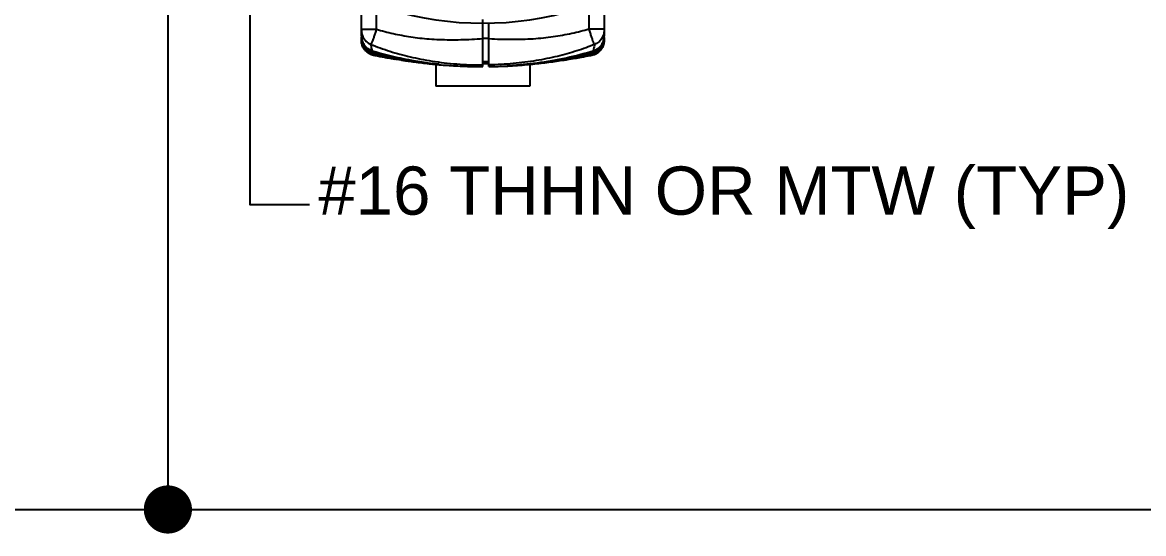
# Model space of a CAD drawing. Header units: inches. Extents: x -228 to 241, y -155 to 115.
# Drawn here: x -176.79 to -173.88, y -17.078 to -15.752 of the extents above; entities that cross this region are included whole.
import ezdxf

# ---------------------------------------------------------------- set-up
doc = ezdxf.new("R2010")
doc.units = ezdxf.units.IN
doc.header["$MEASUREMENT"] = 0
doc.set_wipeout_variables(frame=1)
for name, color, linetype in [('ELECTRICAL DEVICES', 30, 'Continuous'), ('PANEL WIRE', 5, 'Continuous'), ('TXT', 4, 'Continuous')]:
    doc.layers.add(name, color=color, linetype=linetype)
doc.styles.get("Standard").update_dxf_attribs({"font": 'arial.ttf'})

# ---------------------------------------------------------------- blocks, each defined once
blk = doc.blocks.new('A$C425F2B4E')
for p, q in [((0.3858, -2.3625), (0.3858, -2.4764)), ((0.6614, -2.3501), (0.6299, -2.3501)), ((0.6299, -2.3587), (0.6614, -2.3587)), ((0.874, -2.3624), (0.874, -2.4764)), ((0.874, -2.4764), (0.3858, -2.4764))]:
    blk.add_line(p, q)
blk.add_lwpolyline([(0.7565, -2.3712), (0.7565, -2.3711), (0.7565, -2.3709)])
for points, start_tangent, end_tangent in [([(0.0021, -2.2556), (0.0026, -2.2576)], (0.228524, -0.973538), (0.254702, -0.96702)), ([(0.0026, -2.2576), (0.0081, -2.2724), (0.0082, -2.2726)], (0.254702, -0.96702), (0.445303, -0.89538)), ([(0.0563, -2.292), (0.0543, -2.2826), (0.052, -2.2715), (0.0494, -2.2587)], (-0.215515, 0.976501), (-0.195818, 0.98064)), ([(0.0494, -2.2587), (0.0973, -2.2772), (0.1478, -2.2944), (0.2003, -2.3099), (0.2533, -2.3233), (0.3076, -2.335), (0.3665, -2.3454), (0.4295, -2.354), (0.4953, -2.3605), (0.5621, -2.3644), (0.6299, -2.3658)], (0.924682, -0.380741), (0.999998, -0.001826)), ([(1.2104, -2.2588), (1.1658, -2.2761), (1.1179, -2.2926), (1.0679, -2.3076), (1.0164, -2.321), (0.9632, -2.3328), (0.9074, -2.3431), (0.8487, -2.3517), (0.7875, -2.3585), (0.7249, -2.3631), (0.6614, -2.3655)], (-0.924599, -0.380943), (-0.999809, -0.019563)), ([(1.2104, -2.2588), (1.2078, -2.2717), (1.2055, -2.2829), (1.2035, -2.2924)], (-0.195823, -0.980639), (-0.216222, -0.976344)), ([(1.2481, -2.279), (1.2483, -2.2787), (1.2568, -2.2594)], (0.525945, 0.850519), (0.276142, 0.961117)), ([(0.0082, -2.2726), (0.0097, -2.2755)], (0.445303, -0.89538), (0.481849, -0.876254)), ([(0.0097, -2.2755), (0.0179, -2.2875), (0.0181, -2.2878)], (0.481849, -0.876254), (0.638258, -0.769822)), ([(0.0181, -2.2878), (0.0205, -2.2906)], (0.638258, -0.769822), (0.673617, -0.739081)), ([(0.0205, -2.2906), (0.0308, -2.3), (0.0312, -2.3004)], (0.673617, -0.739081), (0.797372, -0.603488)), ([(0.0312, -2.3004), (0.0344, -2.3027)], (0.797372, -0.603488), (0.826497, -0.562942)), ([(0.0344, -2.3027), (0.0462, -2.3093), (0.0469, -2.3096)], (0.826497, -0.562942), (0.914358, -0.404907)), ([(0.0451, -2.3069), (0.0504, -2.3091)], (0.904141, -0.427235), (0.93296, -0.35998)), ([(0.0628, -2.3142), (0.0457, -2.3086)], (-0.97924, 0.202703), (-0.908122, 0.418705)), ([(0.064, -2.3151), (0.0467, -2.3097)], (-0.982388, 0.186851), (-0.913681, 0.406431)), ([(0.0469, -2.3096), (0.0507, -2.3112)], (0.914358, -0.404907), (0.934376, -0.356287)), ([(0.0504, -2.3091), (0.0619, -2.3126)], (0.93296, -0.35998), (0.976823, -0.21405)), ([(0.0507, -2.3112), (0.0633, -2.3148)], (0.934376, -0.356287), (0.980543, -0.196304)), ([(0.0563, -2.292), (0.2225, -2.3333), (0.4043, -2.3611)], (0.957899, -0.287107), (0.994362, -0.106037)), ([(0.0576, -2.298), (0.0579, -2.2963), (0.0588, -2.2926)], (-0.439445, 0.898269), (0.186595, 0.982437)), ([(0.0585, -2.3014), (0.0582, -2.3003), (0.0579, -2.2992), (0.0576, -2.298)], (-0.242455, 0.970163), (-0.229534, 0.973301)), ([(0.4043, -2.3624), (0.2253, -2.3367), (0.0576, -2.298)], (-0.994918, 0.100693), (-0.963687, 0.267033)), ([(0.0585, -2.3014), (0.2254, -2.3387), (0.4044, -2.3634)], (0.965969, -0.258659), (0.995293, -0.096916)), ([(0.0596, -2.3058), (0.0598, -2.3041), (0.0604, -2.3019)], (-0.605681, 0.795708), (0.167692, 0.98584)), ([(0.25, -2.3446), (0.2277, -2.3409), (0.0596, -2.3058)], (-0.987499, 0.157623), (-0.970261, 0.242061)), ([(0.0619, -2.3126), (0.0612, -2.3108), (0.0604, -2.3085), (0.0596, -2.3058)], (-0.410836, 0.911709), (-0.26935, 0.963042)), ([(0.0619, -2.3126), (0.1564, -2.3314)], (0.976817, -0.214078), (0.984345, -0.176253)), ([(0.0628, -2.3142), (0.0628, -2.3128)], (-0.910018, 0.414568), (0.373682, 0.927557)), ([(0.0941, -2.3205), (0.0628, -2.3142)], (-0.981594, 0.190981), (-0.979256, 0.202629)), ([(0.0633, -2.3148), (0.0629, -2.3144), (0.0628, -2.3142)], (-0.739539, 0.673114), (-0.561435, 0.827521)), ([(0.0633, -2.3148), (0.071, -2.3163)], (0.980551, -0.196265), (0.981113, -0.193435)), ([(0.064, -2.3151), (0.0638, -2.3143)], (-0.988064, 0.154044), (0.285432, 0.958399)), ([(0.071, -2.3165), (0.064, -2.3151)], (-0.982842, 0.184449), (-0.982397, 0.186803)), ([(0.071, -2.3163), (0.1202, -2.3256)], (0.981113, -0.193435), (0.984493, -0.175426)), ([(0.0941, -2.3207), (0.071, -2.3165)], (-0.984284, 0.176593), (-0.982842, 0.184449)), ([(0.1481, -2.3304), (0.0941, -2.3205)], (-0.985256, 0.171087), (-0.981594, 0.190981)), ([(0.1202, -2.3256), (0.1378, -2.3287), (0.1741, -2.3348), (0.175, -2.3349)], (0.984488, -0.175449), (0.986918, -0.161225)), ([(0.7629, -2.369), (0.9146, -2.3541), (1.0646, -2.3279), (1.2035, -2.2924)], (0.998079, 0.061962), (0.958237, 0.285976)), ([(1.2021, -2.2983), (1.0611, -2.3318), (0.9116, -2.3561), (0.7688, -2.3695)], (-0.963961, -0.266042), (-0.998105, -0.061538)), ([(0.8337, -2.3655), (0.912, -2.3573), (1.061, -2.3339), (1.2013, -2.3017)], (0.9962, 0.087096), (0.966221, 0.257714)), ([(1.2002, -2.306), (1.058, -2.3365), (1.0124, -2.3442)], (-0.970469, -0.241226), (-0.987407, -0.158202)), ([(1.0872, -2.3345), (1.0885, -2.3343), (1.1258, -2.328), (1.1419, -2.3252)], (0.986811, 0.161879), (0.98439, 0.176001)), ([(1.1618, -2.3212), (1.1094, -2.3308)], (-0.981922, -0.189285), (-0.985442, -0.170014)), ([(1.1097, -2.3303), (1.1979, -2.3127)], (0.98394, 0.1785), (0.976892, 0.213734)), ([(1.1419, -2.3252), (1.1886, -2.3164)], (0.984392, 0.175991), (0.981187, 0.193058)), ([(1.1971, -2.3142), (1.1618, -2.3212)], (-0.979319, -0.202321), (-0.981922, -0.189285)), ([(1.1886, -2.3164), (1.1965, -2.3148)], (0.981187, 0.193058), (0.980611, 0.195963)), ([(1.1958, -2.3151), (1.1886, -2.3165)], (-0.982448, -0.186534), (-0.982906, -0.184108)), ([(1.2068, -2.3122), (1.1958, -2.3151)], (-0.945084, -0.326826), (-0.98248, -0.186369)), ([(1.1958, -2.3151), (1.196, -2.3144)], (0.988796, 0.149271), (-0.276001, 0.961157)), ([(1.1965, -2.3148), (1.2069, -2.312)], (0.98065, 0.195768), (0.94477, 0.327733)), ([(1.1971, -2.3142), (1.1969, -2.3144), (1.1965, -2.3148)], (-0.567843, -0.823137), (-0.749402, -0.662115)), ([(1.1971, -2.3142), (1.197, -2.3128)], (0.911964, 0.41027), (-0.373508, 0.927627)), ([(1.2068, -2.3115), (1.1971, -2.3142)], (-0.94525, -0.326347), (-0.97935, -0.202171)), ([(1.2002, -2.306), (1.1994, -2.3087), (1.1986, -2.3109), (1.1979, -2.3127)], (-0.271368, -0.962476), (-0.414149, -0.910209)), ([(1.1979, -2.3127), (1.2096, -2.3091)], (0.976928, 0.213569), (0.931938, 0.362617)), ([(1.2002, -2.306), (1.1999, -2.3044), (1.1993, -2.3022)], (0.611444, 0.791288), (-0.169782, 0.985482)), ([(1.2021, -2.2983), (1.2019, -2.2966), (1.201, -2.293)], (0.444786, 0.895637), (-0.183838, 0.982957)), ([(1.2021, -2.2983), (1.2018, -2.2995), (1.2016, -2.3006), (1.2013, -2.3017)], (-0.230568, -0.973056), (-0.243818, -0.969821)), ([(1.2164, -2.3082), (1.2068, -2.3122)], (-0.894095, -0.447877), (-0.945084, -0.326826)), ([(1.2099, -2.3104), (1.2068, -2.3115)], (-0.930899, -0.365277), (-0.94525, -0.326347)), ([(1.2069, -2.312), (1.2134, -2.3094)], (0.94477, 0.327733), (0.912135, 0.409889)), ([(1.2096, -2.3091), (1.2179, -2.3053)], (0.931938, 0.362617), (0.883753, 0.467954)), ([(1.2173, -2.307), (1.2099, -2.3104)], (-0.888283, -0.459297), (-0.930899, -0.365277)), ([(1.2134, -2.3094), (1.2162, -2.3081)], (0.912135, 0.409889), (0.894918, 0.44623)), ([(1.2162, -2.3081), (1.2169, -2.3077)], (0.894918, 0.44623), (0.890451, 0.455079)), ([(1.2169, -2.3077), (1.2323, -2.2974)], (0.890451, 0.455079), (0.759548, 0.650451)), ([(1.2323, -2.2974), (1.2342, -2.2958)], (0.759548, 0.650451), (0.73838, 0.674385)), ([(1.2342, -2.2958), (1.2346, -2.2954), (1.2471, -2.2805)], (0.73838, 0.674385), (0.544759, 0.838593)), ([(1.2471, -2.2805), (1.2481, -2.279)], (0.544759, 0.838593), (0.525945, 0.850519)), ([(0.175, -2.3349), (0.1481, -2.3304)], (-0.986916, 0.161238), (-0.985256, 0.171087)), ([(0.1564, -2.3314), (0.2058, -2.3397)], (0.984345, -0.176253), (0.987617, -0.156885)), ([(0.2252, -2.3427), (0.175, -2.3349)], (-0.989724, 0.142991), (-0.986916, 0.161238)), ([(0.2058, -2.3397), (0.2252, -2.3428)], (0.987617, -0.156885), (0.988785, -0.149346)), ([(0.2252, -2.3428), (0.2295, -2.3434), (0.2497, -2.3463)], (0.988785, -0.149346), (0.990168, -0.139882)), ([(0.2497, -2.3463), (0.2844, -2.351), (0.3224, -2.3557), (0.3613, -2.3601), (0.3926, -2.3632)], (0.990173, -0.139851), (0.995687, -0.092773)), ([(0.3384, -2.3569), (0.25, -2.3446)], (-0.992771, 0.120022), (-0.987499, 0.157623)), ([(0.3809, -2.3617), (0.3384, -2.3569)], (-0.994754, 0.102296), (-0.992771, 0.120022)), ([(0.3922, -2.3628), (0.3809, -2.3617)], (-0.995221, 0.097646), (-0.994754, 0.102296)), ([(0.4044, -2.364), (0.3922, -2.3628)], (-0.995702, 0.092612), (-0.995221, 0.097646)), ([(0.3926, -2.3632), (0.4015, -2.364)], (0.995687, -0.092773), (0.995979, -0.089584)), ([(0.3989, -2.3604), (0.3995, -2.3608), (0.4043, -2.3624)], (0.825006, -0.565124), (0.99377, -0.111451)), ([(0.4011, -2.3632), (0.4044, -2.364)], (0.928132, -0.372252), (0.995339, -0.096434)), ([(0.4015, -2.364), (0.404, -2.3642)], (0.995979, -0.089584), (0.996059, -0.088689)), ([(0.404, -2.3642), (0.4438, -2.3675), (0.489, -2.3704), (0.5375, -2.3727), (0.5878, -2.3741), (0.6299, -2.3745)], (0.996059, -0.088689), (1, -0.000002)), ([(0.4043, -2.3611), (0.4043, -2.3618), (0.4043, -2.3624)], (0.035789, -0.999359), (0.04408, -0.999028)), ([(0.4044, -2.3634), (0.4044, -2.3638), (0.4044, -2.364)], (0.061488, -0.998108), (0.258649, -0.965971)), ([(0.6614, -2.3743), (0.6961, -2.3736), (0.7486, -2.3716), (0.7567, -2.3712)], (0.999916, 0.01295), (0.998685, 0.051273)), ([(0.7565, -2.3709), (0.7584, -2.3708)], (0.998543, 0.053954), (0.9985, 0.054743)), ([(0.7584, -2.3709), (0.7565, -2.3712)], (-0.976464, -0.215682), (-0.998609, -0.052732)), ([(0.7585, -2.3711), (0.7565, -2.3712)], (-0.998617, -0.052569), (-0.998659, -0.051766)), ([(0.7566, -2.3693), (0.7629, -2.369)], (0.998255, 0.059052), (0.998079, 0.061962)), ([(0.7611, -2.369), (0.7603, -2.3694), (0.7566, -2.3703)], (-0.894279, -0.44751), (-0.997969, -0.063698)), ([(0.7566, -2.3702), (0.7566, -2.3698), (0.7566, -2.3693)], (0.034879, 0.999392), (0.026498, 0.999649)), ([(0.7611, -2.37), (0.7566, -2.3702)], (-0.998309, -0.058138), (-0.998424, -0.056124)), ([(0.7567, -2.3712), (0.7585, -2.3711)], (0.998685, 0.051273), (0.998649, 0.051972)), ([(0.7584, -2.3708), (0.8337, -2.3655)], (0.9985, 0.054743), (0.9962, 0.087096)), ([(0.7687, -2.3705), (0.7585, -2.3711)], (-0.99839, -0.05673), (-0.998617, -0.052569)), ([(0.7585, -2.3711), (0.7684, -2.3706)], (0.998649, 0.051972), (0.99844, 0.055841)), ([(0.7688, -2.3695), (0.7611, -2.37)], (-0.998105, -0.061538), (-0.998309, -0.058138)), ([(0.7684, -2.3706), (0.7989, -2.3687), (0.8459, -2.3651), (0.8901, -2.3609), (0.9323, -2.3564), (0.973, -2.3514), (1.0126, -2.346)], (0.99844, 0.055841), (0.990065, 0.140613)), ([(0.8923, -2.3603), (0.7687, -2.3705)], (-0.994199, -0.107559), (-0.99839, -0.05673)), ([(0.9378, -2.355), (0.9094, -2.3584), (0.8923, -2.3603)], (-0.991962, -0.126537), (-0.994199, -0.107559)), ([(1.0124, -2.3442), (0.9378, -2.355)], (-0.987407, -0.158202), (-0.991962, -0.126537)), ([(1.0126, -2.346), (1.0518, -2.3401)], (0.990063, 0.140627), (0.987793, 0.155773)), ([(1.0872, -2.3345), (1.0535, -2.3399), (1.0518, -2.3401)], (-0.986808, -0.161897), (-0.988836, -0.149005)), ([(1.0518, -2.3401), (1.0559, -2.3395), (1.0687, -2.3374)], (0.987793, 0.155773), (0.986731, 0.162361)), ([(1.0687, -2.3374), (1.1097, -2.3303)], (0.986731, 0.162361), (0.98394, 0.1785)), ([(1.1094, -2.3308), (1.0872, -2.3345)], (-0.985442, -0.170014), (-0.986808, -0.161897))]:
    blk.add_spline(points, degree=3, dxfattribs=dict(start_tangent=start_tangent, end_tangent=end_tangent))
blk.add_wipeout([(0, 2.1859), (1.2598, 2.1803), (1.2598, -2.2168), (0, -2.2164)])
for p, q in [((0, -2.2164), (0, 2.2164)), ((1.2598, 2.2168), (1.2598, -2.2168)), ((0.0787, -2.1803), (0.0787, 2.18)), ((1.1811, 2.1803), (1.1811, -2.18)), ((0.6299, -2.3745), (0.6299, -2.1293)), ((0.6614, -2.3743), (0.6614, -2.1487)), ((0, -2.1803), (0.0787, -2.1803)), ((1.2598, -2.18), (1.1811, -2.18)), ((0, -2.2222), (0.0007, -2.2222)), ((0, -2.2222), (0, -2.2253)), ((0, -2.2294), (0.0006, -2.2294)), ((0, -2.2294), (0, -2.2356)), ((0, -2.2371), (0.001, -2.2371)), ((0.6614, -2.2281), (0.6299, -2.2281)), ((1.2598, -2.2225), (1.2591, -2.2225)), ((1.2598, -2.2296), (1.2593, -2.2296)), ((1.2598, -2.2371), (1.2597, -2.2371)), ((1.2598, -2.2225), (1.2598, -2.2255)), ((1.2598, -2.2296), (1.2598, -2.2357))]:
    blk.add_line(p, q)
blk.add_arc((0.6299, -0.4955), 1.6535, 252.98136, 287.01865)
for points, start_tangent, end_tangent in [([(0, -2.1859), (0.0035, -2.2089), (0.0135, -2.2299), (0.0293, -2.247), (0.0494, -2.2587)], (0.000004, -1), (0.928618, -0.371037)), ([(0.0494, -2.2587), (0.0523, -2.2554), (0.0564, -2.2473), (0.0614, -2.2348), (0.067, -2.2187), (0.0729, -2.2002), (0.0787, -2.1803)], (0.938555, 0.345129), (0.267316, 0.963609)), ([(0.0787, -2.1803), (0.1208, -2.192), (0.1649, -2.2026), (0.2104, -2.2119), (0.2565, -2.2197), (0.303, -2.2259), (0.3517, -2.2306), (0.4041, -2.2335), (0.4591, -2.2347), (0.5157, -2.2343), (0.5726, -2.2321), (0.6299, -2.2281)], (0.958204, -0.286087), (0.996246, 0.086571)), ([(1.1811, -2.18), (1.138, -2.1918), (1.092, -2.2027), (1.0441, -2.2123), (0.995, -2.2203), (0.9444, -2.2266), (0.8917, -2.231), (0.8363, -2.2335), (0.7788, -2.2343), (0.7203, -2.2333), (0.6614, -2.2304)], (-0.959347, -0.282228), (-0.997898, 0.064809)), ([(1.1811, -2.18), (1.1868, -2.2), (1.1927, -2.2187), (1.1983, -2.2347), (1.2033, -2.2473), (1.2074, -2.2554), (1.2104, -2.2588)], (0.263055, -0.964781), (0.945054, -0.326914)), ([(1.2598, -2.1859), (1.2564, -2.2089), (1.2463, -2.2299), (1.2305, -2.247), (1.2104, -2.2588)], (0.000002, -1), (-0.928626, -0.371018)), ([(0, -2.2164), (0.0026, -2.2364), (0.0101, -2.2551), (0.0222, -2.2712), (0.0379, -2.2838), (0.0563, -2.292)], (0.000092, -1), (0.957977, -0.286846)), ([(0.0576, -2.298), (0.0388, -2.29), (0.0227, -2.2775), (0.0104, -2.2613), (0.0026, -2.2424), (0, -2.2222)], (-0.963643, 0.267193), (-0.000104, 1)), ([(0, -2.2253), (0.0027, -2.2457), (0.0106, -2.2647), (0.0231, -2.281), (0.0395, -2.2936), (0.0585, -2.3014)], (0.000106, -1), (0.965999, -0.258547)), ([(0.0596, -2.3058), (0.0403, -2.2981), (0.0236, -2.2856), (0.0108, -2.2692), (0.0028, -2.2501), (0, -2.2294)], (-0.970253, 0.242093), (-0.00001, 1)), ([(0, -2.2356), (0.002, -2.2533), (0.0079, -2.27), (0.0174, -2.285), (0.03, -2.2975), (0.0451, -2.3069)], (0.000011, -1), (0.904141, -0.427235)), ([(0.0457, -2.3086), (0.0305, -2.2993), (0.0177, -2.2868), (0.008, -2.2717), (0.002, -2.2549), (0, -2.2371)], (-0.908122, 0.418705), (-0.000015, 1)), ([(0, -2.2376), (0.0021, -2.2556)], (0.000016, -1), (0.228524, -0.973538)), ([(0.0467, -2.3097), (0.0311, -2.3005), (0.0181, -2.288), (0.0082, -2.2728), (0.0021, -2.2558), (0, -2.2378)], (-0.913681, 0.406431), (-0.000019, 1)), ([(1.2598, -2.2296), (1.2571, -2.2503), (1.249, -2.2695), (1.2362, -2.2859), (1.2195, -2.2984), (1.2002, -2.306)], (-0.000057, -1), (-0.97049, -0.241141)), ([(1.2013, -2.3017), (1.2204, -2.2938), (1.2367, -2.2813), (1.2493, -2.265), (1.2572, -2.2459), (1.2598, -2.2255)], (0.966301, 0.257415), (0.000056, 1)), ([(1.2598, -2.2225), (1.2572, -2.2427), (1.2494, -2.2616), (1.237, -2.2779), (1.2209, -2.2904), (1.2021, -2.2983)], (-0.000056, -1), (-0.963964, -0.266033)), ([(1.2035, -2.2924), (1.2219, -2.2842), (1.2377, -2.2716), (1.2497, -2.2554), (1.2573, -2.2368), (1.2598, -2.2168)], (0.958351, 0.285594), (0.000056, 1)), ([(1.2598, -2.2378), (1.2568, -2.2593), (1.2481, -2.2792), (1.2343, -2.2959), (1.2164, -2.3082)], (-0.000057, -1), (-0.894095, -0.447877)), ([(1.2598, -2.2371), (1.2569, -2.2584), (1.2484, -2.278), (1.2348, -2.2947), (1.2173, -2.307)], (-0.000057, -1), (-0.888283, -0.459297)), ([(1.2179, -2.3053), (1.2352, -2.2929), (1.2486, -2.2763), (1.257, -2.2568), (1.2598, -2.2357)], (0.883753, 0.467954), (0.000056, 1)), ([(1.2568, -2.2594), (1.2569, -2.259), (1.2598, -2.2376)], (0.276142, 0.961117), (0.000056, 1))]:
    blk.add_spline(points, degree=3, dxfattribs=dict(start_tangent=start_tangent, end_tangent=end_tangent))

msp = doc.modelspace()

# ---------------------------------------------------------------- linework, layer by layer
at = {"layer": 'ELECTRICAL DEVICES', "ltscale": 0.1, "const_width": 0.0625}
msp.add_lwpolyline([(-176.443826, -17.015487, 1), (-176.381326, -17.015487, 1)], format="xyb", close=True, dxfattribs=at)
at = {"layer": 'PANEL WIRE'}
for p, q in [((-176.412576, -15.397705), (-176.412576, -17.015487)), ((-181.983299, -17.015487), (-166.910508, -17.015487))]:
    msp.add_line(p, q, dxfattribs=at)
at = {"layer": 'TXT'}
msp.add_lwpolyline([(-176.200054, -15.662989), (-176.200054, -16.224201), (-176.045445, -16.224201)], dxfattribs=at)

# ---------------------------------------------------------------- block references
at = {"layer": 'ELECTRICAL DEVICES', "xscale": 0.5, "yscale": 0.5, "zscale": 0.5}
msp.add_blockref('A$C425F2B4E', (-175.910337, -14.679201), dxfattribs=at)

# ---------------------------------------------------------------- texts
at = {"layer": 'TXT'}
msp.add_text('#16 THHN OR MTW (TYP)', height=0.125, dxfattribs=at).set_placement((-176.022381, -16.250491))

doc.saveas('drawing.dxf')
